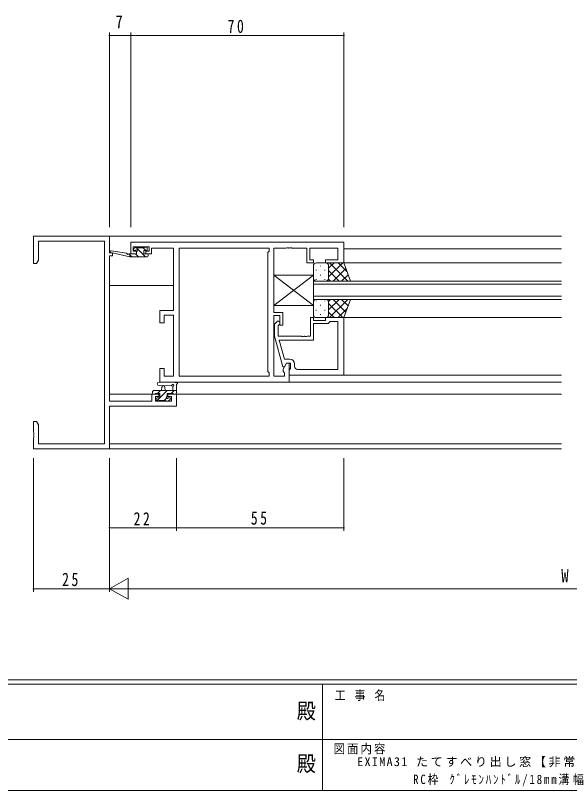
# Model space of a CAD drawing. Units: millimetres on the paper. Extents: x -397 to 397, y -282 to 282.
# Drawn here: x -109.8 to 72.2, y -282.1 to -27.1 of the extents above; entities that cross this region are included whole.
import ezdxf
from ezdxf.enums import TextEntityAlignment as Align

# ---------------------------------------------------------------- set-up
doc = ezdxf.new("R2010")
doc.units = ezdxf.units.MM
for name, color, linetype, lineweight in [('0-1_YKK_ZWAK', 7, 'Continuous', 18), ('0-3_YKK_11', 7, 'Continuous', 18), ('0-4_YKK_12', 2, 'Continuous', 18), ('0-5_YKK_13', 4, 'Continuous', 18), ('0-6_YKK_D', 6, 'Continuous', 18)]:
    doc.layers.add(name, color=color, linetype=linetype, lineweight=lineweight)
doc.layers.add('0-2_USER1', color=7, linetype='Continuous')
doc.styles.add('ＭＳ ゴシック', font='')
doc.styles.get('ＭＳ ゴシック').set_extended_font_data('MS Gothic')

msp = doc.modelspace()

# ---------------------------------------------------------------- linework, layer by layer
at = {"layer": '0-1_YKK_ZWAK'}
for p, q in [((376.092, -245.688), (-393.908, -245.688)), ((338.292, -247.088), (-393.908, -247.088)), ((-8.908, -247.088), (-8.908, -282.088)), ((-136.308, -265.287), (-7.508, -265.287)), ((-7.508, -265.287), (121.292, -265.287)), ((-393.908, -282.088), (338.292, -282.088))]:
    msp.add_line(p, q, dxfattribs=at)
at = {"layer": '0-3_YKK_11'}
for p, q in [((-102.278, -101.318), (-102.278, -107.596)), ((-80.538, -101.318), (-102.278, -101.318)), ((-80.538, -168.058), (-80.538, -101.318)), ((-78.908, -99.688), (-78.908, -105.188)), ((-71.908, -105.488), (-71.908, -101.688)), ((-71.908, -101.688), (-1.908, -101.688)), ((-1.908, -101.688), (-1.908, -108.488)), ((-71.108, -103.188), (-71.108, -104.688)), ((-65.908, -103.188), (-71.108, -103.188)), ((-65.908, -104.688), (-65.908, -103.188)), ((-65.108, -103.618), (-65.108, -104.418)), ((-57.908, -103.618), (-65.108, -103.618)), ((-65.108, -104.418), (-65.108, -105.488)), ((-57.908, -124.188), (-57.908, -103.618)), ((-55.978, -103.618), (-26.408, -103.618)), ((-55.978, -145.758), (-55.978, -103.618)), ((-55.978, -145.758), (-55.978, -103.618)), ((-26.408, -103.618), (-26.408, -104.688)), ((-20.866, -103.618), (-24.908, -103.618)), ((-24.908, -103.618), (-24.908, -124.788)), ((-20.683, -103.498), (-20.866, -103.618)), ((-20.133, -103.498), (-20.683, -103.498)), ((-19.95, -103.618), (-20.133, -103.498)), ((-19.866, -103.618), (-19.95, -103.618)), ((-19.683, -103.498), (-19.866, -103.618)), ((-19.133, -103.498), (-19.683, -103.498)), ((-18.95, -103.618), (-19.133, -103.498)), ((-14.108, -103.618), (-18.95, -103.618)), ((-14.108, -108.488), (-14.108, -103.618)), ((-13.108, -103.618), (-13.108, -107.488)), ((-3.838, -103.618), (-13.108, -103.618)), ((-3.838, -107.488), (-3.838, -103.618)), ((-78.908, -105.188), (-77.908, -105.188)), ((-77.908, -106.188), (-78.908, -106.188)), ((-78.908, -106.188), (-78.908, -153.958)), ((-77.908, -105.188), (-77.908, -106.188)), ((-70.008, -105.488), (-71.908, -105.488)), ((-71.108, -104.688), (-70.008, -104.688)), ((-70.008, -104.688), (-70.008, -105.488)), ((-67.008, -104.688), (-65.908, -104.688)), ((-67.008, -105.488), (-67.008, -104.688)), ((-65.108, -105.488), (-67.008, -105.488)), ((-26.408, -104.688), (-26.838, -105.118)), ((-26.838, -105.118), (-26.838, -144.258)), ((-102.908, -108.688), (-103.908, -108.688)), ((-102.278, -107.596), (-102.908, -108.688)), ((-11.908, -108.488), (-14.108, -108.488)), ((-13.108, -107.488), (-11.908, -107.488)), ((-11.908, -107.488), (-11.908, -108.488)), ((-7.908, -107.488), (-3.838, -107.488)), ((-7.908, -108.488), (-7.908, -107.488)), ((-1.908, -108.488), (-7.908, -108.488)), ((-62.408, -124.188), (-57.908, -124.188)), ((-62.408, -128.188), (-62.408, -124.188)), ((-24.908, -124.788), (-21.908, -124.788)), ((-21.908, -124.788), (-21.908, -128.988)), ((-57.908, -125.688), (-60.908, -125.688)), ((-57.908, -145.758), (-57.908, -125.688)), ((-22.908, -125.788), (-24.908, -125.788)), ((-24.908, -125.788), (-24.908, -145.758)), ((-22.908, -128.988), (-22.908, -125.788)), ((-12.908, -126.488), (-12.908, -132.588)), ((-11.908, -126.488), (-12.908, -126.488)), ((-11.908, -127.488), (-11.908, -126.488)), ((-7.908, -127.488), (-11.908, -127.488)), ((-7.908, -126.488), (-7.908, -127.488)), ((-1.908, -126.488), (-7.908, -126.488)), ((-1.908, -145.488), (-1.908, -126.488)), ((-23.932, -127.863), (-24.708, -128.639)), ((-24.708, -128.639), (-24.708, -132.584)), ((-23.508, -129.136), (-23.084, -128.712)), ((-23.508, -132.588), (-23.508, -129.136)), ((-21.908, -128.988), (-22.908, -128.988)), ((-11.908, -128.488), (-7.108, -128.488)), ((-11.908, -133.888), (-11.908, -128.488)), ((-7.108, -128.488), (-6.608, -127.988)), ((-6.608, -127.988), (-6.408, -127.788)), ((-6.408, -127.788), (-3.838, -127.788)), ((-3.838, -127.788), (-3.838, -143.558)), ((-3.838, -127.788), (-3.838, -143.558)), ((-24.708, -132.584), (-22.001, -142.688)), ((-15.866, -132.588), (-23.508, -132.588)), ((-15.683, -132.708), (-15.866, -132.588)), ((-14.95, -132.588), (-15.133, -132.708)), ((-14.866, -132.588), (-14.95, -132.588)), ((-14.683, -132.708), (-14.866, -132.588)), ((-13.95, -132.588), (-14.133, -132.708)), ((-12.908, -132.588), (-13.95, -132.588)), ((-23.117, -133.888), (-11.908, -133.888)), ((-21.429, -140.188), (-23.117, -133.888)), ((-15.133, -132.708), (-15.683, -132.708)), ((-14.133, -132.708), (-14.683, -132.708)), ((-19.608, -140.188), (-21.429, -140.188)), ((-22.001, -142.688), (-21.401, -142.688)), ((-21.838, -143.445), (-20.708, -141.488)), ((-21.401, -142.688), (-20.708, -141.488)), ((-20.708, -141.488), (-19.408, -141.488)), ((-20.708, -141.488), (-19.908, -141.488)), ((-19.908, -141.488), (-19.908, -147.688)), ((-19.408, -141.488), (-19.408, -143.288)), ((-18.108, -142.558), (-18.108, -141.688)), ((-62.408, -143.188), (-60.908, -143.188)), ((-62.408, -147.688), (-62.408, -143.188)), ((-60.908, -143.188), (-60.908, -145.758)), ((-26.838, -144.258), (-26.408, -144.688)), ((-26.408, -144.688), (-26.408, -145.758)), ((-21.838, -144.258), (-21.838, -143.445)), ((-21.408, -144.688), (-21.838, -144.258)), ((-21.408, -145.758), (-21.408, -144.688)), ((-19.608, -143.488), (-19.908, -143.788)), ((-19.908, -143.788), (-19.908, -145.488)), ((-19.408, -143.288), (-19.608, -143.488)), ((-3.838, -143.558), (-17.108, -143.558)), ((-19.908, -147.688), (-62.408, -147.688)), ((-60.908, -145.758), (-57.908, -145.758)), ((-26.408, -145.758), (-55.978, -145.758)), ((-24.908, -145.758), (-21.408, -145.758)), ((-19.908, -145.488), (-1.908, -145.488)), ((-65.008, -151.688), (-62.708, -151.688)), ((-65.008, -153.958), (-65.008, -151.688)), ((-63.808, -152.488), (-63.808, -153.958)), ((-62.708, -152.488), (-63.808, -152.488)), ((-62.708, -151.688), (-62.708, -152.488)), ((-59.708, -151.688), (-56.908, -151.688)), ((-59.708, -152.488), (-59.708, -151.688)), ((-58.538, -152.488), (-59.708, -152.488)), ((-58.538, -153.958), (-58.538, -152.488)), ((-56.908, -151.688), (-56.908, -155.588)), ((-78.908, -153.958), (-65.008, -153.958)), ((-63.808, -153.958), (-58.538, -153.958)), ((-78.908, -155.588), (-78.908, -169.688)), ((-56.908, -155.588), (-78.908, -155.588)), ((-103.908, -164.229), (-103.908, -160.688)), ((-103.908, -160.688), (-102.908, -160.688)), ((-102.908, -160.688), (-102.278, -161.779)), ((-102.278, -161.779), (-102.278, -168.058)), ((-103.788, -164.413), (-103.908, -164.229)), ((-103.908, -165.146), (-103.788, -164.963)), ((-103.908, -165.229), (-103.908, -165.146)), ((-103.788, -165.413), (-103.908, -165.229)), ((-103.788, -164.963), (-103.788, -164.413)), ((-103.788, -165.963), (-103.788, -165.413)), ((-103.908, -166.146), (-103.788, -165.963)), ((-103.908, -169.688), (-103.908, -166.146)), ((-102.278, -168.058), (-80.538, -168.058)), ((-78.908, -169.688), (-103.908, -169.688))]:
    msp.add_line(p, q, dxfattribs=at)
for points in [[(-103.908, -108.688), (-103.908, -99.688), (-78.908, -99.688)], [(-60.908, -125.688), (-60.908, -128.188), (-62.408, -128.188)]]:
    msp.add_lwpolyline(points, dxfattribs=at)
for centre, radius, start, end in [((-23.508, -128.288), 0.6, 314.99999, 135.00001), ((-19.608, -141.688), 1.5, 0.00001, 89.99999), ((-17.108, -142.558), 1, 180.00001, 269.99999)]:
    msp.add_arc(centre, radius, start, end, dxfattribs=at)
at = {"layer": '0-4_YKK_12'}
for p, q in [((-79.208, -99.688), (69.592, -99.688)), ((-55.978, -103.888), (-55.978, -145.458)), ((-1.908, -103.888), (69.592, -103.888)), ((-78.408, -105.095), (-78.408, -105.188)), ((-2.408, -108.488), (69.592, -108.488)), ((-11.909, -120.488), (-11.909, -114.488)), ((-11.909, -114.488), (69.592, -114.488)), ((-78.908, -115.888), (-57.908, -115.888)), ((69.592, -115.488), (-11.909, -115.488)), ((-11.909, -119.488), (69.592, -119.488)), ((69.592, -120.488), (-11.909, -120.488)), ((-1.908, -126.488), (69.592, -126.488)), ((-55.978, -147.688), (69.592, -147.688)), ((-2.208, -145.488), (69.592, -145.488)), ((-78.908, -151.688), (-62.408, -151.688)), ((-60.008, -151.688), (69.592, -151.688)), ((-78.908, -168.058), (69.592, -168.058)), ((-79.208, -169.688), (69.592, -169.688))]:
    msp.add_line(p, q, dxfattribs=at)
at = {"layer": '0-5_YKK_13'}
for p, q in [((-73.321, -105.307), (-78.36, -104.491)), ((-70.522, -103.375), (-71.022, -103.875)), ((-70.81, -104.388), (-70.471, -104.388)), ((-67.126, -106.488), (-70.326, -103.288)), ((-69.71, -103.288), (-70.31, -103.288)), ((-67.51, -103.488), (-69.51, -103.488)), ((-66.981, -104.388), (-67.881, -103.488)), ((-67.61, -104.388), (-66.81, -104.388)), ((-67.61, -105.488), (-67.61, -104.388)), ((-66.81, -103.288), (-67.31, -103.288)), ((-66.51, -104.088), (-66.51, -103.588)), ((-72.208, -106.488), (-78.474, -105.08)), ((-72.208, -105.488), (-72.295, -105.473)), ((-72.208, -106.488), (-72.208, -105.488)), ((-70.01, -105.488), (-72.208, -105.488)), ((-71.617, -106.488), (-72.208, -105.896)), ((-66.51, -106.488), (-72.208, -106.488)), ((-69.371, -106.488), (-70.371, -105.488)), ((-70.01, -104.849), (-70.01, -105.488)), ((-66.51, -105.488), (-67.61, -105.488)), ((-66.21, -106.188), (-66.21, -105.788)), ((-11.908, -113.488), (-11.908, -109.488)), ((-10.908, -108.488), (-7.908, -108.488)), ((-9.545, -109.408), (-9.545, -109.608)), ((-1.908, -108.488), (-7.908, -108.488)), ((-6.908, -110.279), (-5.116, -108.488)), ((-6.908, -113.108), (-2.288, -108.488)), ((-6.908, -109.488), (-6.908, -113.088)), ((-6.64, -108.488), (-0.64, -114.488)), ((-3.812, -108.488), (-0.851, -111.448)), ((0.235, -114.488), (-1.908, -108.488)), ((-10.96, -110.823), (-10.96, -111.023)), ((-8.13, -110.823), (-8.13, -111.023)), ((-6.908, -109.888), (-6.908, -113.488)), ((-6.908, -111.048), (-3.468, -114.488)), ((-5.46, -114.488), (-1.264, -110.292)), ((-24.908, -112.487), (-24.908, -122.487)), ((-11.908, -112.487), (-24.908, -112.487)), ((-11.908, -112.487), (-24.908, -122.487)), ((-11.908, -122.487), (-24.908, -112.487)), ((-24.908, -112.488), (-24.908, -122.488)), ((-11.908, -112.488), (-24.908, -112.488)), ((-11.908, -112.488), (-24.908, -122.488)), ((-11.908, -122.488), (-24.908, -112.488)), ((-11.908, -112.487), (-11.908, -122.487)), ((-11.908, -112.488), (-11.908, -122.488)), ((-10.96, -113.853), (-10.96, -114.053)), ((-7.908, -114.488), (-10.908, -114.488)), ((-9.545, -112.438), (-9.545, -112.638)), ((-8.13, -113.853), (-8.13, -114.053)), ((-7.908, -114.488), (0.235, -114.488)), ((-6.965, -113.82), (-6.297, -114.488)), ((-2.631, -114.488), (-0.519, -112.376)), ((-11.908, -121.488), (-11.908, -125.488)), ((-10.96, -121.123), (-10.96, -120.923)), ((-7.908, -120.488), (-10.908, -120.488)), ((-9.545, -122.538), (-9.545, -122.338)), ((-8.13, -121.123), (-8.13, -120.923)), ((0.235, -120.488), (-7.908, -120.488)), ((-6.965, -121.156), (-6.297, -120.488)), ((-6.908, -123.927), (-3.468, -120.488)), ((-6.908, -125.088), (-6.908, -121.488)), ((-6.908, -121.867), (-2.288, -126.488)), ((-6.908, -125.488), (-6.908, -121.888)), ((-6.64, -126.488), (-0.64, -120.488)), ((-5.46, -120.488), (-1.264, -124.683)), ((-2.631, -120.488), (-0.52, -122.599)), ((0.235, -120.488), (-1.908, -126.488)), ((-24.908, -122.487), (-11.908, -122.487)), ((-24.908, -122.488), (-11.908, -122.488)), ((-10.96, -124.153), (-10.96, -123.953)), ((-8.13, -124.153), (-8.13, -123.953)), ((-6.908, -124.696), (-5.116, -126.488)), ((-3.812, -126.488), (-0.851, -123.527)), ((-10.908, -126.488), (-7.908, -126.488)), ((-9.545, -125.568), (-9.545, -125.368)), ((-1.908, -126.488), (-7.908, -126.488)), ((-62.636, -147.688), (-57.474, -147.688)), ((-62.636, -148.888), (-58.675, -148.89)), ((-61.808, -150.488), (-61.706, -149.343)), ((-60.608, -150.488), (-60.71, -149.343)), ((-58.108, -149.307), (-58.108, -150.488)), ((-56.908, -151.388), (-56.908, -148.707)), ((-64.808, -150.848), (-64.448, -150.488)), ((-64.808, -150.788), (-64.808, -151.388)), ((-56.908, -150.488), (-64.508, -150.488)), ((-64.508, -151.688), (-63.908, -151.688)), ((-63.708, -151.488), (-62.408, -151.488)), ((-63.432, -153.961), (-59.958, -150.488)), ((-62.408, -152.888), (-63.308, -152.888)), ((-63.203, -151.488), (-62.203, -150.488)), ((-62.408, -151.488), (-62.408, -152.888)), ((-60.008, -151.488), (-58.008, -151.488)), ((-60.008, -152.427), (-60.008, -151.488)), ((-59.208, -152.888), (-59.547, -152.888)), ((-58.713, -151.488), (-57.713, -150.488)), ((-57.808, -151.688), (-57.208, -151.688)), ((-63.608, -153.188), (-63.608, -153.688)), ((-63.308, -153.988), (-62.808, -153.988)), ((-62.608, -153.788), (-60.508, -153.788)), ((-61.013, -153.788), (-60.229, -153.004)), ((-60.308, -153.988), (-59.708, -153.988)), ((-59.496, -153.9), (-58.996, -153.4))]:
    msp.add_line(p, q, dxfattribs=at)
for centre, radius, start, end in [((-78.408, -104.788), 0.3, 80.80246, 257.34138), ((-70.81, -104.088), 0.3, 135, 270), ((-70.31, -103.588), 0.3, 90, 135), ((-70.471, -104.088), 0.3, 270, 326.94427), ((-70.01, -104.388), 0.25, 303.05573, 146.94427), ((-69.71, -103.488), 0.2, 0, 90), ((-67.31, -103.488), 0.2, 90, 180), ((-66.81, -103.588), 0.3, 0, 90), ((-66.81, -104.088), 0.3, 270, 0), ((-73.369, -105.603), 0.3, 20.80246, 80.80246), ((-72.808, -105.39), 0.3, 200.80246, 320.80246), ((-72.343, -105.77), 0.3, 80.80246, 140.80246), ((-69.71, -104.849), 0.3, 123.05573, 180), ((-66.51, -105.788), 0.3, 0, 90), ((-66.51, -106.188), 0.3, 270, 0), ((-10.908, -109.488), 1, 90, 180), ((-7.908, -109.488), 1, 0, 90), ((-7.908, -109.488), 1, 0, 90), ((-10.908, -113.488), 1, 180, 270), ((-7.908, -113.488), 1, 270, 0), ((-7.908, -113.488), 1, 270, 0), ((-10.908, -121.488), 1, 90, 180), ((-7.908, -121.488), 1, 0, 90), ((-7.908, -121.488), 1, 0, 90), ((-10.908, -125.488), 1, 180, 270), ((-7.908, -125.488), 1, 270, 0), ((-7.908, -125.488), 1, 270, 0), ((-62.636, -148.288), 0.6, 89.95977, 269.95977), ((-57.474, -147.988), 0.3, 40.52878, 90), ((-57.018, -147.598), 0.3, 220.52878, 280.52878), ((-56.908, -148.188), 0.3, 300, 100.52878), ((-61.208, -149.388), 0.5, 5.09207, 174.90793), ((-58.675, -148.59), 0.3, 269.95977, 340.81024), ((-58.108, -148.788), 0.3, 300, 160.81024), ((-57.808, -149.307), 0.3, 120, 180), ((-56.608, -148.707), 0.3, 120, 180), ((-64.508, -150.788), 0.3, 90, 180), ((-64.508, -151.388), 0.3, 180, 270), ((-63.908, -151.488), 0.2, 270, 0), ((-63.308, -153.188), 0.3, 90, 180), ((-60.008, -152.888), 0.25, 123.05573, 326.94427), ((-60.308, -152.427), 0.3, 303.05573, 0), ((-59.547, -153.188), 0.3, 90, 146.94427), ((-59.208, -153.188), 0.3, 315, 90), ((-57.808, -151.488), 0.2, 180, 270), ((-57.208, -151.388), 0.3, 270, 0), ((-63.308, -153.688), 0.3, 180, 270), ((-62.808, -153.788), 0.2, 270, 0), ((-60.308, -153.788), 0.2, 180, 270), ((-59.708, -153.688), 0.3, 270, 315)]:
    msp.add_arc(centre, radius, start, end, dxfattribs=at)
at = {"layer": '0-6_YKK_D'}
for p, q in [((-78.908, -96.688), (-78.908, -32.688)), ((-71.908, -96.688), (-71.908, -32.688)), ((-71.908, -96.688), (-71.908, -32.688)), ((-1.908, -96.688), (-1.908, -32.688)), ((-71.908, -33.688), (-78.908, -33.688)), ((-1.908, -33.688), (-71.908, -33.688)), ((-103.908, -172.688), (-103.908, -216.688)), ((-78.908, -172.688), (-78.908, -216.688)), ((-78.908, -172.688), (-78.908, -216.688)), ((-78.908, -172.688), (-78.908, -196.688)), ((-56.908, -172.688), (-56.908, -196.688)), ((-56.908, -172.688), (-56.908, -196.688)), ((-1.908, -172.688), (-1.908, -196.688)), ((-56.908, -195.688), (-78.908, -195.688)), ((-1.908, -195.688), (-56.908, -195.688)), ((-78.908, -215.688), (-72.846, -212.188)), ((-72.846, -219.188), (-72.846, -212.188)), ((-103.908, -215.688), (-78.908, -215.688)), ((-78.908, -215.688), (-72.846, -219.188)), ((-78.908, -215.688), (-66.784, -215.688)), ((214.092, -215.688), (-71.908, -215.688))]:
    msp.add_line(p, q, dxfattribs=at)
for centre, start, end in [((-78.908, -33.688), 0, 180), ((-78.908, -33.688), 180, 0), ((-71.908, -33.688), 0, 180), ((-71.908, -33.688), 0, 180), ((-71.908, -33.688), 180, 0), ((-71.908, -33.688), 180, 0), ((-1.908, -33.688), 0, 180), ((-1.908, -33.688), 180, 0), ((-78.908, -195.688), 0, 180), ((-78.908, -195.688), 180, 0), ((-56.908, -195.688), 0, 180), ((-56.908, -195.688), 0, 180), ((-56.908, -195.688), 180, 0), ((-56.908, -195.688), 180, 0), ((-1.908, -195.688), 0, 180), ((-1.908, -195.688), 180, 0), ((-103.908, -215.688), 0, 180), ((-103.908, -215.688), 180, 0)]:
    msp.add_arc(centre, 0.106, start, end, dxfattribs=at)

# ---------------------------------------------------------------- texts
at = {"layer": '0-1_YKK_ZWAK', "style": 'ＭＳ ゴシック', "width": 0.9}
for p in [(-17.39, -260.044), (-17.39, -277.365)]:
    msp.add_text('殿', height=5.132, dxfattribs=at).set_placement(p, align=Align.BOTTOM_LEFT)
at = {"layer": '0-1_YKK_ZWAK', "char_height": 3.079, "attachment_point": 7, "style": 'ＭＳ ゴシック'}
for s, insert in [('\\T1.22;\\W0.85;工\\~事\\~名', (-4.896, -252.62)), ('\\T1.17;\\W0.9;図面内容', (-5.291, -270.236))]:
    msp.add_mtext(s, dxfattribs=dict(at, insert=insert))
at = {"layer": '0-2_USER1', "attachment_point": 7, "style": 'ＭＳ ゴシック'}
for s, insert, char_height in [('\\T1.21;EXIMA31\\~たてすべり出し窓【非常用進入口仕様】', (2.469, -274.437), 2.933), ('\\T1.34;\\W0.85;RC枠\\~ｸﾞﾚﾓﾝﾊﾝﾄﾞﾙ/18mm溝幅', (20.849, -280.712), 3.079)]:
    msp.add_mtext(s, dxfattribs=dict(at, insert=insert, char_height=char_height))
at = {"layer": '0-6_YKK_D', "color": 7, "style": 'ＭＳ ゴシック', "width": 0.8}
for s, p in [('7', (-76.955, -32.688)), ('W', (69.557, -214.888))]:
    msp.add_text(s, height=4.399, dxfattribs=at).set_placement(p, align=Align.BOTTOM_LEFT)
at = {"layer": '0-6_YKK_D', "color": 7, "char_height": 4.399, "attachment_point": 7, "style": 'ＭＳ ゴシック'}
for s, insert in [('\\T1.37;\\W0.75;70', (-40.1, -32.888)), ('\\T1.37;\\W0.75;22', (-71.003, -194.888)), ('\\T1.37;\\W0.75;55', (-32.478, -194.688)), ('\\T1.37;\\W0.75;25', (-94.49, -214.888))]:
    msp.add_mtext(s, dxfattribs=dict(at, insert=insert))

doc.saveas('drawing.dxf')
